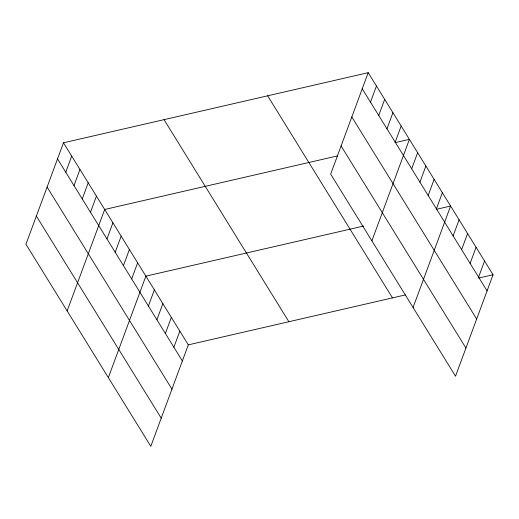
<?xml version="1.0" encoding="UTF-8"?>
<svg xmlns="http://www.w3.org/2000/svg" width="519" height="519" viewBox="0 0 519 519"><rect width="100%" height="100%" fill="white"/><g stroke="black" fill="none" stroke-linecap="round" stroke-linejoin="round"><path stroke-width="0.78" d="M63.48 142.79L25.95 244.254L150.795 446.321L188.326 344.863L63.48 142.79L368.205 72.679L493.05 274.746L455.52 376.21L330.674 174.137L368.205 72.679M65.757 172.25L71.719 156.128M73.996 185.581L79.958 169.466M82.236 198.92L88.198 182.798M90.475 212.258L96.443 196.137M67.146 310.933L104.682 209.475L337.577 155.888M106.959 238.928L112.921 222.813M115.199 252.266L121.161 236.145M123.438 265.605L129.4 249.483M131.677 278.943L137.639 262.822M108.348 377.618L145.878 276.153L363.657 226.05M148.402 306.015L154.37 289.9M156.894 319.756L162.856 303.641M165.379 333.496L171.348 317.381M173.871 347.237L179.834 331.122M370.482 102.133L376.45 86.018M378.721 115.471L384.689 99.35M386.966 128.809L392.928 112.688M395.206 142.148L401.168 126.026M371.876 240.822L409.407 139.364L395.037 142.667M411.684 168.818L417.646 152.696M419.923 182.156L425.885 166.035M428.162 195.494L434.124 179.373M436.401 208.826L442.363 192.705M413.072 307.508L450.602 206.043L436.239 209.352M453.132 235.905L459.094 219.784M461.618 249.645L467.58 233.524M470.11 263.386L476.072 247.265M478.596 277.127L484.558 261.005M188.326 344.863L405.345 294.928M478.687 278.054L493.05 274.746M362.243 88.801L487.088 290.867M351.83 116.963L476.669 319.029M341.093 145.975L465.939 348.048M267.648 95.814L392.487 297.887M164.043 119.655L288.882 321.722M57.518 158.911L182.364 360.977M47.099 187.074L171.945 389.14M36.369 216.092L161.208 418.158"/></g></svg>
